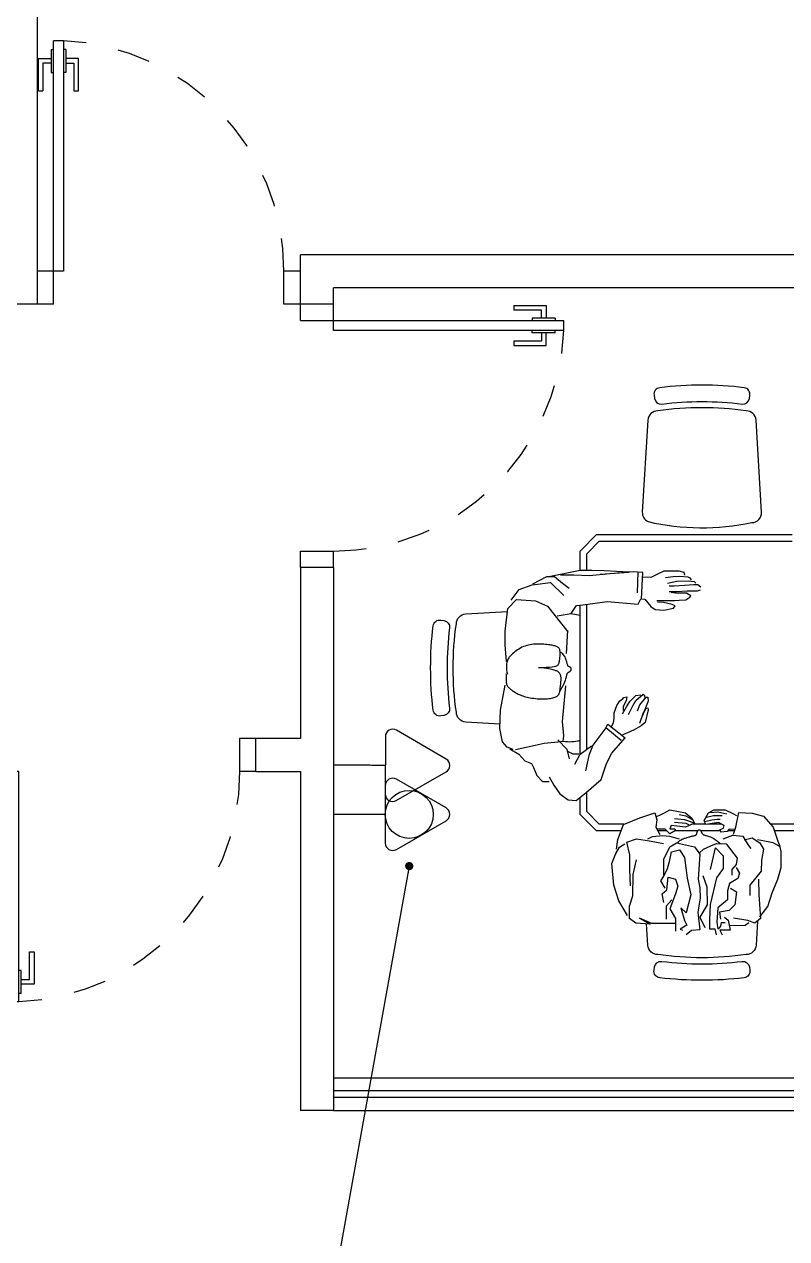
# Model space of a CAD drawing. Header units: millimetres. Extents: x 7034 to 7235, y -465 to -380.
# Drawn here: x 7111.44 to 7113.756, y -410.572 to -406.883 of the extents above; entities that cross this region are included whole.
import ezdxf

# ---------------------------------------------------------------- set-up
doc = ezdxf.new("R2010")
doc.units = ezdxf.units.MM
doc.header["$LTSCALE"] = 0.005
doc.linetypes.add('CONTINUO', pattern=[0])
doc.linetypes.add('DASHED', pattern=[19.05, 12.7, -6.35])
doc.layers.get('0').update_dxf_attribs({"linetype": 'CONTINUO'})
for name, color, linetype in [('- COTAS', 12, 'Continuous'), ('0-COTAS', 12, 'Continuous'), ('0-TOMADAS', 12, 'Continuous'), ('ARQ-PEITORIAL', 4, 'Continuous'), ('ARQ-TEXTO', 3, 'Continuous'), ('ARQ_ESQUADRIA', 5, 'Continuous'), ('ARQ_JANELAALTA', 150, 'DASHED'), ('ARQ_MOBILIARIO 1', 8, 'Continuous'), ('ARQ_MOBILIARIO 2', 252, 'Continuous'), ('JANELA', 10, 'Continuous')]:
    doc.layers.add(name, color=color, linetype=linetype)
doc.layers.add('0-LAYOUT', color=250, linetype='Continuous', lineweight=25)
doc.styles.add('50', font='ARIALN.TTF', dxfattribs={"height": 0.1})
doc.dimstyles.new('50', dxfattribs={"dimscale": 0, "dimtxt": 0.1, "dimasz": 0.025, "dimexe": 0.05, "dimexo": 0.05, "dimgap": 0.01, "dimtad": 1, "dimdec": 0, "dimlfac": 100, "dimzin": 0, "dimdsep": 46, "dimtxsty": '50', "dimblk": 'DOT', "dimcen": 0.02, "dimclrd": 1, "dimclre": 1, "dimclrt": 7, "dimadec": 0, "dimazin": 0, "dimtfac": 1, "dimtdec": 0, "dimtofl": 0, "dimtmove": 2, "dimatfit": 2, "dimldrblk": 'DOT', "dimfxl": 0.05, "dimtolj": 1, "dimtzin": 0, "dimlwd": -1, "dimarcsym": 0})

# ---------------------------------------------------------------- blocks, each defined once
blk = doc.blocks.new('TOMADA-H30')
blk.add_lwpolyline([(-0.1082, 0.1955), (0.1082, 0.1955, 0.57735), (0.1324, 0.2375), (0.0242, 0.4248, 0.57735), (-0.0242, 0.4248), (-0.1324, 0.2375, 0.57735)], format="xyb", close=True)
at = {"const_width": 0.005}
blk.add_lwpolyline([(0, 0.1955), (0, 0)], dxfattribs=at)
blk = doc.blocks.new('2541982')
at = {"layer": '0-TOMADAS', "xscale": 0.6451236243583418, "yscale": 0.6451236243583418, "zscale": 0.6451236243583418, "rotation": 270}
blk.add_blockref('TOMADA-H30', (3218.8519, 1440.9676), dxfattribs=at)
blk = doc.blocks.new('_DOT')
at = {"color": 0, "linetype": 'ByBlock'}
blk.add_line((-0.5, 0), (-1, 0), dxfattribs=at)
at = {"color": 0, "linetype": 'ByBlock', "const_width": 0.5}
blk.add_lwpolyline([(-0.25, 0, 1), (0.25, 0, 1)], format="xyb", close=True, dxfattribs=at)
blk = doc.blocks.new('DOT')
at = {"layer": 'ARQ-TEXTO', "color": 0, "linetype": 'ByBlock'}
blk.add_line((-0.5, 0), (-1, 0), dxfattribs=at)
at = {"layer": 'ARQ-TEXTO', "color": 0, "linetype": 'ByBlock', "const_width": 0.5}
blk.add_lwpolyline([(-0.25, 0, 1), (0.25, 0, 1)], format="xyb", close=True, dxfattribs=at)
blk = doc.blocks.new('A$C133811AD')
at = {"layer": 'ARQ_ESQUADRIA'}
for p, q in [((0.6943, 1.3747), (0.6943, 1.3047)), ((0.6943, 1.3747), (0.7013, 1.3747)), ((0.7313, 1.4007), (0.7013, 1.4007)), ((0.7013, 0.7007), (0.7013, 1.4007)), ((0.7313, 1.4007), (0.7313, 0.7007)), ((0.7383, 1.3747), (0.7313, 1.3747)), ((0.7383, 1.3747), (0.7383, 1.3047)), ((0.6553, 1.3467), (0.6943, 1.3467)), ((0.6553, 1.2487), (0.6553, 1.3467)), ((0.6943, 1.3327), (0.6693, 1.3327)), ((0.6693, 1.3327), (0.6693, 1.2627)), ((0.7773, 1.3467), (0.7383, 1.3467)), ((0.7383, 1.3327), (0.7633, 1.3327)), ((0.7633, 1.3327), (0.7633, 1.2627)), ((0.7773, 1.2487), (0.7773, 1.3467)), ((0.6943, 1.3047), (0.7013, 1.3047)), ((0.7383, 1.3047), (0.7313, 1.3047)), ((0.6693, 1.2627), (0.6693, 1.2627)), ((0.6693, 1.2627), (0.6693, 1.2487)), ((0.7633, 1.2627), (0.7633, 1.2487)), ((0.7633, 1.2627), (0.7633, 1.2627)), ((0.6553, 1.2487), (0.6693, 1.2487)), ((0.7633, 1.2487), (0.7773, 1.2487)), ((0.7013, 0.7007), (0.6513, 0.7007)), ((0.7013, 0.6007), (0.7013, 0.7007)), ((0.7313, 0.7007), (0.7013, 0.7007)), ((1.4013, 0.6007), (1.4013, 0.7007)), ((1.4513, 0.7007), (1.4013, 0.7007)), ((0.7013, 0.6007), (0.6513, 0.6007)), ((1.4513, 0.6007), (1.4013, 0.6007))]:
    blk.add_line(p, q, dxfattribs=at)
at = {"layer": 'ARQ_JANELAALTA'}
blk.add_arc((0.7007, 0.7007), 0.7007, 0, 87.4911, dxfattribs=at)

msp = doc.modelspace()

# ---------------------------------------------------------------- linework, layer by layer
at = {"layer": '0-LAYOUT', "linetype": 'ByBlock'}
for points in [[(7113.4987, -408.029, -0.030867), (7113.6206, -408.0366, 0.408428), (7113.6429, -408.0196), (7113.6443, -408.0097, 0.419966), (7113.627, -407.987, 0.030916), (7113.4987, -407.979, 0.030916), (7113.3703, -407.987, 0.419966), (7113.353, -408.0097), (7113.3544, -408.0196, 0.408428), (7113.3767, -408.0366, -0.030867)], [(7113.3644, -408.0573, 0.399285), (7113.3344, -408.0857), (7113.3175, -408.3651, 0.305593), (7113.3348, -408.3938, 0.109362), (7113.6498, -408.3966, 0.429301), (7113.6798, -408.3651), (7113.6629, -408.0857, 0.399285), (7113.6329, -408.0573, 0.071734)], [(7112.7245, -408.8385, 0.030867), (7112.732, -408.9605, -0.408428), (7112.715, -408.9827), (7112.7051, -408.9842, -0.419966), (7112.6824, -408.9668, -0.030916), (7112.6745, -408.8385, -0.030916), (7112.6824, -408.7102, -0.419966), (7112.7051, -408.6929), (7112.715, -408.6943, -0.408428), (7112.732, -408.7166, 0.030867)], [(7113.4987, -409.7374, 0.030867), (7113.6206, -409.7299, -0.408428), (7113.6429, -409.7469), (7113.6443, -409.7568, -0.419966), (7113.627, -409.7795, -0.030916), (7113.4987, -409.7874, -0.030916), (7113.3703, -409.7795, -0.419966), (7113.353, -409.7568), (7113.3544, -409.7469, -0.408428), (7113.3767, -409.7299, 0.030867)]]:
    msp.add_lwpolyline(points, format="xyb", close=True, dxfattribs=at)
for points in [[(7113.1287, -408.5428), (7113.1287, -408.4832), (7113.1787, -408.4332), (7113.773, -408.4332)], [(7113.1488, -408.5424), (7113.1487, -408.4915), (7113.1869, -408.4532), (7113.7726, -408.4532)], [(7113.1287, -409.0996), (7113.1287, -408.6477)], [(7113.1487, -409.0856), (7113.1487, -408.6451)], [(7113.253, -409.3332), (7113.1787, -409.3332), (7113.1287, -409.2832), (7113.1287, -409.2312)], [(7113.2618, -409.3132), (7113.1869, -409.3132), (7113.1487, -409.2749), (7113.1487, -409.2152)], [(7113.5101, -409.3132), (7113.4677, -409.3132)], [(7113.5583, -409.3132), (7113.5166, -409.3132)], [(7114.2622, -409.3132), (7113.7071, -409.3132)], [(7113.4861, -409.3332), (7113.4177, -409.3332)], [(7113.5548, -409.3332), (7113.4954, -409.3332)], [(7113.5979, -409.3332), (7113.5772, -409.3332)], [(7114.2461, -409.3332), (7113.7185, -409.3332)]]:
    msp.add_lwpolyline(points, dxfattribs=at)
for points in [[(7112.8851, -409.009), (7112.7812, -409.0027, -0.399285), (7112.7527, -408.9728, -0.071734), (7112.7527, -408.7043, -0.399285), (7112.7812, -408.6743), (7112.9079, -408.6666)], [(7113.6673, -409.6076), (7113.6629, -409.6807, -0.399285), (7113.6329, -409.7092, -0.071734), (7113.3644, -409.7092, -0.399285), (7113.3344, -409.6807), (7113.3305, -409.6157)]]:
    msp.add_lwpolyline(points, format="xyb", dxfattribs=at)
at = {"layer": '0-TOMADAS'}
msp.add_circle((7112.6095, -409.2832), 0.0729, dxfattribs=at)
at = {"layer": 'ARQ-PEITORIAL'}
for p, q in [((7111.479, -404.7832), (7111.479, -407.7332)), ((7117.109, -407.5832), (7112.279, -407.5832)), ((7112.279, -407.7332), (7112.279, -407.5832)), ((7116.149, -407.6832), (7112.379, -407.6832)), ((7112.379, -407.7332), (7112.379, -407.6832)), ((7111.479, -407.7332), (7111.379, -407.7332)), ((7112.379, -407.7332), (7112.279, -407.7332)), ((7112.279, -408.5332), (7112.279, -409.0532)), ((7112.379, -408.5332), (7112.279, -408.5332)), ((7112.379, -408.5332), (7112.379, -410.1832)), ((7112.279, -409.0532), (7112.144, -409.0532)), ((7112.144, -409.1532), (7112.279, -409.1532)), ((7112.279, -409.1532), (7112.279, -410.1832)), ((7112.379, -410.1832), (7112.279, -410.1832))]:
    msp.add_line(p, q, dxfattribs=at)
msp.add_lwpolyline([(7112.144, -409.1532), (7112.144, -409.0532)], dxfattribs=at)
at = {"layer": 'ARQ_ESQUADRIA'}
for p, q in [((7111.559, -406.9332), (7111.529, -406.9332)), ((7111.529, -407.6332), (7111.529, -406.9332)), ((7111.559, -406.9332), (7111.559, -407.6332)), ((7111.483, -406.9872), (7111.522, -406.9872)), ((7111.483, -407.0852), (7111.483, -406.9872)), ((7111.522, -406.9592), (7111.522, -407.0292)), ((7111.522, -406.9592), (7111.529, -406.9592)), ((7111.566, -406.9592), (7111.559, -406.9592)), ((7111.566, -406.9592), (7111.566, -407.0292)), ((7111.605, -406.9872), (7111.566, -406.9872)), ((7111.605, -407.0852), (7111.605, -406.9872)), ((7111.522, -407.0012), (7111.497, -407.0012)), ((7111.497, -407.0012), (7111.497, -407.0712)), ((7111.566, -407.0012), (7111.591, -407.0012)), ((7111.591, -407.0012), (7111.591, -407.0712)), ((7111.522, -407.0292), (7111.529, -407.0292)), ((7111.566, -407.0292), (7111.559, -407.0292)), ((7111.483, -407.0852), (7111.497, -407.0852)), ((7111.497, -407.0712), (7111.497, -407.0852)), ((7111.591, -407.0712), (7111.591, -407.0852)), ((7111.591, -407.0852), (7111.605, -407.0852)), ((7111.529, -407.6332), (7111.479, -407.6332)), ((7111.529, -407.7332), (7111.529, -407.6332)), ((7111.559, -407.6332), (7111.529, -407.6332)), ((7112.229, -407.7332), (7112.229, -407.6332)), ((7112.279, -407.6332), (7112.229, -407.6332)), ((7111.529, -407.7332), (7111.479, -407.7332)), ((7112.279, -407.7332), (7112.229, -407.7332)), ((7112.279, -407.7832), (7112.279, -407.7332)), ((7112.379, -407.7832), (7112.379, -407.7332)), ((7112.927, -407.7372), (7113.025, -407.7372)), ((7112.927, -407.7372), (7112.927, -407.7512)), ((7112.941, -407.7512), (7112.927, -407.7512)), ((7113.011, -407.7512), (7112.941, -407.7512)), ((7113.011, -407.7762), (7113.011, -407.7512)), ((7113.025, -407.7372), (7113.025, -407.7762)), ((7112.279, -407.7832), (7112.379, -407.7832)), ((7112.379, -407.7832), (7113.079, -407.7832)), ((7112.379, -407.8132), (7112.379, -407.7832)), ((7113.053, -407.7762), (7112.983, -407.7762)), ((7112.983, -407.7762), (7112.983, -407.7832)), ((7113.053, -407.7762), (7113.053, -407.7832)), ((7113.079, -407.8132), (7113.079, -407.7832)), ((7113.079, -407.8132), (7112.379, -407.8132)), ((7112.983, -407.8202), (7112.983, -407.8132)), ((7113.053, -407.8202), (7112.983, -407.8202)), ((7113.011, -407.8202), (7113.011, -407.8452)), ((7113.025, -407.8592), (7113.025, -407.8202)), ((7113.053, -407.8202), (7113.053, -407.8132)), ((7112.927, -407.8452), (7112.927, -407.8592)), ((7112.941, -407.8452), (7112.927, -407.8452)), ((7112.927, -407.8592), (7113.025, -407.8592)), ((7113.011, -407.8452), (7112.941, -407.8452)), ((7112.279, -408.4832), (7112.379, -408.4832)), ((7112.279, -408.5332), (7112.279, -408.4832)), ((7112.379, -408.5332), (7112.379, -408.4832)), ((7116.149, -410.1232), (7112.379, -410.1232)), ((7116.149, -410.1432), (7112.379, -410.1432))]:
    msp.add_line(p, q, dxfattribs=at)
at = {"layer": 'ARQ_JANELAALTA'}
for centre, start, end in [((7111.5283, -407.6332), 0, 87.4911), ((7112.379, -407.7825), 270, 357.4911)]:
    msp.add_arc(centre, 0.7007, start, end, dxfattribs=at)
at = {"layer": 'ARQ_MOBILIARIO 1', "linetype": 'Continuous'}
msp.add_lwpolyline([(7113.392, -409.3332), (7113.3649, -409.3332)], dxfattribs=at)
at = {"layer": 'ARQ_MOBILIARIO 2', "linetype": 'Continuous'}
for p, q in [((7112.9848, -408.5833), (7113.0278, -408.5608)), ((7113.0278, -408.5608), (7113.0503, -408.5608)), ((7113.1287, -408.5428), (7113.039, -408.5608)), ((7113.0503, -408.5608), (7113.0748, -408.5812)), ((7113.1099, -408.5566), (7113.0688, -408.5567)), ((7113.1569, -408.5587), (7113.1099, -408.5566)), ((7113.2185, -408.5524), (7113.1569, -408.5587)), ((7113.29, -408.5462), (7113.2185, -408.5524)), ((7113.3188, -408.5482), (7113.29, -408.5462)), ((7113.3026, -408.6097), (7113.3045, -408.5462)), ((7113.3149, -408.6279), (7113.3188, -408.5482)), ((7113.3194, -408.5614), (7113.3444, -408.5629)), ((7113.3444, -408.5629), (7113.3671, -408.5516)), ((7113.3671, -408.5516), (7113.3836, -408.5432)), ((7113.3836, -408.5432), (7113.4282, -408.5432)), ((7113.3874, -408.5636), (7113.4116, -408.5606)), ((7113.3943, -408.581), (7113.4222, -408.5749)), ((7113.4116, -408.5606), (7113.4305, -408.5598)), ((7113.4222, -408.5749), (7113.4569, -408.5742)), ((7113.4282, -408.5432), (7113.4433, -408.547)), ((7113.4305, -408.5598), (7113.4562, -408.5613)), ((7113.4433, -408.547), (7113.4456, -408.556)), ((7113.4562, -408.5613), (7113.4615, -408.5644)), ((7113.4569, -408.5742), (7113.4751, -408.5757)), ((7113.4615, -408.5644), (7113.466, -408.5711)), ((7113.4751, -408.5757), (7113.4803, -408.581)), ((7112.9192, -408.6328), (7112.9437, -408.5999)), ((7112.9437, -408.5999), (7112.9828, -408.5854)), ((7112.9828, -408.5854), (7113.0381, -408.5791)), ((7113.0381, -408.5791), (7113.0791, -408.6182)), ((7113.0748, -408.5812), (7113.0954, -408.5957)), ((7113.3988, -408.6059), (7113.4207, -408.6059)), ((7113.4139, -408.59), (7113.3995, -408.59)), ((7113.4184, -408.6112), (7113.4048, -408.609)), ((7113.4456, -408.5878), (7113.4139, -408.59)), ((7113.4366, -408.6112), (7113.4184, -408.6112)), ((7113.4207, -408.6059), (7113.4539, -408.6044)), ((7113.4517, -408.6112), (7113.4366, -408.6112)), ((7113.4744, -408.5855), (7113.4456, -408.5878)), ((7113.4646, -408.6194), (7113.4517, -408.6112)), ((7113.4539, -408.6044), (7113.4849, -408.6043)), ((7113.4864, -408.5862), (7113.4744, -408.5855)), ((7113.4849, -408.6043), (7113.494, -408.6014)), ((7113.4955, -408.593), (7113.4864, -408.5862)), ((7112.909, -408.6573), (7112.9355, -408.6307)), ((7112.9355, -408.6307), (7112.993, -408.6345)), ((7112.993, -408.6345), (7113.0298, -408.651)), ((7113.0298, -408.651), (7113.0914, -408.7287)), ((7113.1017, -408.6734), (7113.1179, -408.6489)), ((7113.1179, -408.6489), (7113.1364, -408.6468)), ((7113.1364, -408.6468), (7113.2103, -408.6364)), ((7113.2103, -408.6364), (7113.3046, -408.6446)), ((7113.3046, -408.6446), (7113.3126, -408.6284)), ((7113.3149, -408.6279), (7113.3255, -408.6294)), ((7113.3255, -408.6294), (7113.3437, -408.652)), ((7113.3618, -408.6339), (7113.3943, -408.6339)), ((7113.3814, -408.64), (7113.3633, -408.6385)), ((7113.4079, -408.646), (7113.3814, -408.64)), ((7113.3943, -408.6339), (7113.4154, -408.6331)), ((7113.417, -408.6497), (7113.4079, -408.646)), ((7113.4117, -408.6566), (7113.417, -408.6497)), ((7113.4154, -408.6331), (7113.429, -408.6323)), ((7113.429, -408.6323), (7113.4494, -408.6316)), ((7113.4494, -408.6316), (7113.4615, -408.6233)), ((7113.4615, -408.6233), (7113.4646, -408.6194)), ((7112.9008, -408.7268), (7112.909, -408.6573)), ((7113.0586, -408.6797), (7113.1017, -408.6734)), ((7113.1017, -408.6734), (7113.1287, -408.6779)), ((7113.3437, -408.652), (7113.3565, -408.6611)), ((7113.3565, -408.6611), (7113.383, -408.6626)), ((7113.383, -408.6626), (7113.4117, -408.6566)), ((7113.0875, -408.7944), (7113.0914, -408.7249)), ((7112.9008, -408.7679), (7112.9008, -408.7268)), ((7112.9051, -408.819), (7112.9008, -408.7679)), ((7112.9204, -408.7983), (7112.9178, -408.8009)), ((7112.9234, -408.7956), (7112.9204, -408.7983)), ((7112.9268, -408.7927), (7112.9234, -408.7956)), ((7112.9304, -408.7897), (7112.9268, -408.7927)), ((7112.9343, -408.7866), (7112.9304, -408.7897)), ((7112.9385, -408.7837), (7112.9343, -408.7866)), ((7112.9429, -408.7808), (7112.9385, -408.7837)), ((7112.9474, -408.7782), (7112.9429, -408.7808)), ((7112.952, -408.7757), (7112.9474, -408.7782)), ((7112.9567, -408.7736), (7112.952, -408.7757)), ((7112.9616, -408.7718), (7112.9567, -408.7736)), ((7112.9665, -408.7703), (7112.9616, -408.7718)), ((7112.9714, -408.769), (7112.9665, -408.7703)), ((7112.9765, -408.768), (7112.9714, -408.769)), ((7112.9816, -408.7672), (7112.9765, -408.768)), ((7112.9868, -408.7666), (7112.9816, -408.7672)), ((7112.992, -408.7662), (7112.9868, -408.7666)), ((7112.9974, -408.766), (7112.992, -408.7662)), ((7113.0027, -408.7659), (7112.9974, -408.766)), ((7113.008, -408.766), (7113.0027, -408.7659)), ((7113.0132, -408.7662), (7113.008, -408.766)), ((7113.0182, -408.7665), (7113.0132, -408.7662)), ((7113.0231, -408.7668), (7113.0182, -408.7665)), ((7113.0277, -408.7673), (7113.0231, -408.7668)), ((7113.0321, -408.7677), (7113.0277, -408.7673)), ((7113.0361, -408.7682), (7113.0321, -408.7677)), ((7113.0398, -408.7688), (7113.0361, -408.7682)), ((7113.0432, -408.7694), (7113.0398, -408.7688)), ((7113.0464, -408.77), (7113.0432, -408.7694)), ((7113.0492, -408.7707), (7113.0464, -408.77)), ((7113.0519, -408.7714), (7113.0492, -408.7707)), ((7113.0543, -408.7722), (7113.0519, -408.7714)), ((7113.0565, -408.773), (7113.0543, -408.7722)), ((7113.0586, -408.7739), (7113.0565, -408.773)), ((7113.0604, -408.775), (7113.0586, -408.7739)), ((7113.0621, -408.7761), (7113.0604, -408.775)), ((7113.0636, -408.7774), (7113.0621, -408.7761)), ((7113.0648, -408.779), (7113.0636, -408.7774)), ((7113.0659, -408.7807), (7113.0648, -408.779)), ((7113.0668, -408.7827), (7113.0659, -408.7807)), ((7113.0674, -408.7849), (7113.0668, -408.7827)), ((7113.0679, -408.7875), (7113.0674, -408.7849)), ((7113.0681, -408.7903), (7113.0679, -408.7875)), ((7113.068, -408.7997), (7113.0682, -408.7965)), ((7113.0682, -408.7933), (7113.0681, -408.7903)), ((7113.0682, -408.7965), (7113.0682, -408.7933)), ((7113.073, -408.7934), (7113.0697, -408.7909)), ((7113.0758, -408.7959), (7113.073, -408.7934)), ((7113.0782, -408.7985), (7113.0758, -408.7959)), ((7113.0801, -408.8011), (7113.0782, -408.7985)), ((7112.9048, -408.8303), (7112.9046, -408.8349)), ((7112.9046, -408.8349), (7112.9046, -408.8399)), ((7112.9053, -408.8261), (7112.9048, -408.8303)), ((7112.9061, -408.8222), (7112.9053, -408.8261)), ((7112.907, -408.8188), (7112.9061, -408.8222)), ((7112.908, -408.8157), (7112.907, -408.8188)), ((7112.9091, -408.8129), (7112.908, -408.8157)), ((7112.9104, -408.8104), (7112.9091, -408.8129)), ((7112.9118, -408.808), (7112.9104, -408.8104)), ((7112.9135, -408.8056), (7112.9118, -408.808)), ((7112.9155, -408.8033), (7112.9135, -408.8056)), ((7112.9178, -408.8009), (7112.9155, -408.8033)), ((7113.0253, -408.8363), (7113.0358, -408.8356)), ((7113.0358, -408.8356), (7113.044, -408.8348)), ((7113.044, -408.8348), (7113.0501, -408.8339)), ((7113.0501, -408.8339), (7113.0546, -408.8328)), ((7113.0546, -408.8328), (7113.0577, -408.8316)), ((7113.0577, -408.8316), (7113.0598, -408.8302)), ((7113.0598, -408.8302), (7113.0614, -408.8286)), ((7113.0614, -408.8286), (7113.0627, -408.8268)), ((7113.0627, -408.8268), (7113.0637, -408.8248)), ((7113.0637, -408.8248), (7113.0646, -408.8227)), ((7113.0646, -408.8227), (7113.0653, -408.8204)), ((7113.0653, -408.8204), (7113.0658, -408.8178)), ((7113.0658, -408.8178), (7113.0663, -408.8152)), ((7113.0663, -408.8152), (7113.0667, -408.8123)), ((7113.0667, -408.8123), (7113.0671, -408.8094)), ((7113.0671, -408.8094), (7113.0674, -408.8062)), ((7113.0674, -408.8062), (7113.0678, -408.803)), ((7113.0678, -408.803), (7113.068, -408.7997)), ((7113.0817, -408.8037), (7113.0801, -408.8011)), ((7113.0831, -408.8064), (7113.0817, -408.8037)), ((7113.0843, -408.809), (7113.0831, -408.8064)), ((7113.0853, -408.8117), (7113.0843, -408.809)), ((7113.0862, -408.8143), (7113.0853, -408.8117)), ((7113.087, -408.817), (7113.0862, -408.8143)), ((7113.0878, -408.8195), (7113.087, -408.817)), ((7113.0885, -408.8219), (7113.0878, -408.8195)), ((7113.0891, -408.8242), (7113.0885, -408.8219)), ((7113.0897, -408.8263), (7113.0891, -408.8242)), ((7113.0902, -408.8281), (7113.0897, -408.8263)), ((7113.0908, -408.8297), (7113.0902, -408.8281)), ((7113.0913, -408.831), (7113.0908, -408.8297)), ((7113.0917, -408.832), (7113.0913, -408.831)), ((7113.0922, -408.8328), (7113.0917, -408.832)), ((7113.0927, -408.8334), (7113.0922, -408.8328)), ((7113.0932, -408.8338), (7113.0927, -408.8334)), ((7113.0938, -408.8342), (7113.0932, -408.8338)), ((7113.0944, -408.8345), (7113.0938, -408.8342)), ((7113.0951, -408.8347), (7113.0944, -408.8345)), ((7113.0959, -408.835), (7113.0951, -408.8347)), ((7113.0967, -408.8354), (7113.0959, -408.835)), ((7113.0976, -408.8357), (7113.0967, -408.8354)), ((7113.0984, -408.8362), (7113.0976, -408.8357)), ((7112.9036, -408.856), (7112.9036, -408.8611)), ((7112.9036, -408.8611), (7112.9036, -408.8657)), ((7112.9036, -408.8657), (7112.9036, -408.8699)), ((7112.9036, -408.8699), (7112.9036, -408.8737)), ((7112.9046, -408.8399), (7112.9051, -408.8454)), ((7112.9051, -408.8454), (7112.9061, -408.8513)), ((7112.9061, -408.8513), (7112.9076, -408.8577)), ((7113.0114, -408.8383), (7113.0024, -408.8376)), ((7113.0193, -408.8391), (7113.0114, -408.8383)), ((7113.0119, -408.8369), (7113.0253, -408.8363)), ((7113.0263, -408.84), (7113.0193, -408.8391)), ((7113.0324, -408.841), (7113.0263, -408.84)), ((7113.0377, -408.842), (7113.0324, -408.841)), ((7113.0423, -408.843), (7113.0377, -408.842)), ((7113.0463, -408.8439), (7113.0423, -408.843)), ((7113.0497, -408.8449), (7113.0463, -408.8439)), ((7113.0526, -408.8458), (7113.0497, -408.8449)), ((7113.0552, -408.8467), (7113.0526, -408.8458)), ((7113.0573, -408.8475), (7113.0552, -408.8467)), ((7113.0592, -408.8483), (7113.0573, -408.8475)), ((7113.0607, -408.8492), (7113.0592, -408.8483)), ((7113.0621, -408.8501), (7113.0607, -408.8492)), ((7113.0633, -408.8511), (7113.0621, -408.8501)), ((7113.0643, -408.8521), (7113.0633, -408.8511)), ((7113.0653, -408.8533), (7113.0643, -408.8521)), ((7113.0663, -408.8545), (7113.0653, -408.8533)), ((7113.0671, -408.8559), (7113.0663, -408.8545)), ((7113.0679, -408.8573), (7113.0671, -408.8559)), ((7113.0686, -408.8588), (7113.0679, -408.8573)), ((7113.0692, -408.8604), (7113.0686, -408.8588)), ((7113.0697, -408.862), (7113.0692, -408.8604)), ((7113.0701, -408.8637), (7113.0697, -408.862)), ((7113.0704, -408.8655), (7113.0701, -408.8637)), ((7113.0706, -408.8673), (7113.0704, -408.8655)), ((7113.0707, -408.8693), (7113.0706, -408.8673)), ((7113.0706, -408.8736), (7113.0707, -408.8713)), ((7113.0707, -408.8713), (7113.0707, -408.8693)), ((7113.0842, -408.8756), (7113.0854, -408.8717)), ((7113.0854, -408.8717), (7113.0863, -408.8685)), ((7113.0863, -408.8685), (7113.0869, -408.8657)), ((7113.0869, -408.8657), (7113.0874, -408.8634)), ((7113.0874, -408.8634), (7113.0878, -408.8614)), ((7113.0878, -408.8614), (7113.0882, -408.8598)), ((7113.0882, -408.8598), (7113.0886, -408.8584)), ((7113.0886, -408.8584), (7113.0889, -408.8572)), ((7113.0889, -408.8572), (7113.0893, -408.8563)), ((7113.0893, -408.8563), (7113.0896, -408.8554)), ((7113.0896, -408.8554), (7113.09, -408.8547)), ((7113.09, -408.8547), (7113.0905, -408.854)), ((7113.0905, -408.854), (7113.0909, -408.8534)), ((7113.0909, -408.8534), (7113.0914, -408.8529)), ((7113.0914, -408.8529), (7113.092, -408.8523)), ((7113.092, -408.8523), (7113.0926, -408.8518)), ((7113.0926, -408.8518), (7113.0933, -408.8514)), ((7113.0933, -408.8514), (7113.0939, -408.851)), ((7113.0939, -408.851), (7113.0947, -408.8506)), ((7113.0947, -408.8506), (7113.0954, -408.8502)), ((7113.0954, -408.8502), (7113.0962, -408.8498)), ((7113.0962, -408.8498), (7113.0969, -408.8494)), ((7113.0969, -408.8494), (7113.0977, -408.849)), ((7113.0977, -408.849), (7113.0984, -408.8485)), ((7113.0992, -408.8367), (7113.0984, -408.8362)), ((7113.0984, -408.8485), (7113.0991, -408.848)), ((7113.0991, -408.848), (7113.0998, -408.8473)), ((7113.1, -408.8373), (7113.0992, -408.8367)), ((7113.0998, -408.8473), (7113.1004, -408.8466)), ((7113.1006, -408.838), (7113.1, -408.8373)), ((7113.1004, -408.8466), (7113.1008, -408.8457)), ((7113.1011, -408.8388), (7113.1006, -408.838)), ((7113.1008, -408.8457), (7113.1012, -408.8448)), ((7113.1015, -408.8397), (7113.1011, -408.8388)), ((7113.1012, -408.8448), (7113.1015, -408.8438)), ((7113.1017, -408.8406), (7113.1015, -408.8397)), ((7113.1015, -408.8438), (7113.1017, -408.8427)), ((7113.1018, -408.8417), (7113.1017, -408.8406)), ((7113.1017, -408.8427), (7113.1018, -408.8417)), ((7112.8866, -408.9666), (7112.9009, -408.8909)), ((7112.9036, -408.8737), (7112.9037, -408.8772)), ((7112.9037, -408.8772), (7112.9038, -408.8803)), ((7112.9038, -408.8803), (7112.9041, -408.8831)), ((7112.9041, -408.8831), (7112.9045, -408.8856)), ((7112.9045, -408.8856), (7112.9051, -408.8878)), ((7112.9051, -408.8878), (7112.9058, -408.8899)), ((7112.9058, -408.8899), (7112.9066, -408.8917)), ((7112.9066, -408.8917), (7112.9076, -408.8933)), ((7112.9076, -408.8933), (7112.9087, -408.8949)), ((7112.9087, -408.8949), (7112.91, -408.8963)), ((7112.91, -408.8963), (7112.9114, -408.8977)), ((7112.9114, -408.8977), (7112.9129, -408.8992)), ((7112.9129, -408.8992), (7112.9146, -408.9006)), ((7112.9146, -408.9006), (7112.9163, -408.9021)), ((7112.9163, -408.9021), (7112.9182, -408.9036)), ((7112.9182, -408.9036), (7112.9202, -408.9051)), ((7112.9202, -408.9051), (7112.9223, -408.9066)), ((7112.9223, -408.9066), (7112.9245, -408.9082)), ((7112.9245, -408.9082), (7112.9268, -408.9097)), ((7113.0665, -408.9107), (7113.067, -408.908)), ((7113.067, -408.908), (7113.0675, -408.905)), ((7113.0675, -408.905), (7113.068, -408.9018)), ((7113.068, -408.9018), (7113.0684, -408.8984)), ((7113.068, -408.9074), (7113.0731, -408.899)), ((7113.0684, -408.8984), (7113.0688, -408.8949)), ((7113.0688, -408.8949), (7113.0692, -408.8914)), ((7113.0692, -408.8914), (7113.0695, -408.8879)), ((7113.0695, -408.8879), (7113.0698, -408.8846)), ((7113.0698, -408.8846), (7113.0701, -408.8815)), ((7113.0701, -408.8815), (7113.0703, -408.8786)), ((7113.0703, -408.8786), (7113.0705, -408.876)), ((7113.0705, -408.876), (7113.0706, -408.8736)), ((7113.0731, -408.899), (7113.0771, -408.8917)), ((7113.0751, -409.0013), (7113.0853, -408.8928)), ((7113.0771, -408.8917), (7113.0802, -408.8855)), ((7113.0802, -408.8855), (7113.0825, -408.8801)), ((7113.0825, -408.8801), (7113.0842, -408.8756)), ((7112.9268, -408.9097), (7112.9292, -408.9113)), ((7112.9292, -408.9113), (7112.9318, -408.9129)), ((7112.9318, -408.9129), (7112.9344, -408.9145)), ((7112.9344, -408.9145), (7112.9372, -408.916)), ((7112.9372, -408.916), (7112.9402, -408.9176)), ((7112.9402, -408.9176), (7112.9433, -408.9191)), ((7112.9433, -408.9191), (7112.9467, -408.9205)), ((7112.9467, -408.9205), (7112.9503, -408.922)), ((7112.9503, -408.922), (7112.9542, -408.9233)), ((7112.9542, -408.9233), (7112.9583, -408.9246)), ((7112.9583, -408.9246), (7112.9627, -408.9259)), ((7112.9627, -408.9259), (7112.9673, -408.927)), ((7112.9673, -408.927), (7112.9722, -408.9281)), ((7112.9722, -408.9281), (7112.9772, -408.929)), ((7112.9772, -408.929), (7112.9823, -408.9299)), ((7112.9823, -408.9299), (7112.9875, -408.9306)), ((7112.9875, -408.9306), (7112.9929, -408.9312)), ((7112.9929, -408.9312), (7112.9983, -408.9317)), ((7112.9983, -408.9317), (7113.0037, -408.932)), ((7113.0037, -408.932), (7113.0091, -408.9322)), ((7113.0091, -408.9322), (7113.0144, -408.9323)), ((7113.0144, -408.9323), (7113.0196, -408.9322)), ((7113.0196, -408.9322), (7113.0246, -408.932)), ((7113.0246, -408.932), (7113.0294, -408.9317)), ((7113.0294, -408.9317), (7113.034, -408.9313)), ((7113.034, -408.9313), (7113.0382, -408.9307)), ((7113.0382, -408.9307), (7113.0421, -408.93)), ((7113.0421, -408.93), (7113.0458, -408.9292)), ((7113.0458, -408.9292), (7113.0491, -408.9283)), ((7113.0491, -408.9283), (7113.0521, -408.9273)), ((7113.0521, -408.9273), (7113.0547, -408.9262)), ((7113.0547, -408.9262), (7113.0571, -408.925)), ((7113.0571, -408.925), (7113.0591, -408.9237)), ((7113.0591, -408.9237), (7113.0608, -408.9223)), ((7113.0608, -408.9223), (7113.0623, -408.9208)), ((7113.0623, -408.9208), (7113.0635, -408.9192)), ((7113.0635, -408.9192), (7113.0645, -408.9174)), ((7113.0645, -408.9174), (7113.0653, -408.9154)), ((7113.0653, -408.9154), (7113.0659, -408.9132)), ((7113.0659, -408.9132), (7113.0665, -408.9107)), ((7113.2398, -408.952), (7113.2487, -408.9387)), ((7113.2487, -408.9387), (7113.2576, -408.9328)), ((7113.2576, -408.9328), (7113.2613, -408.9284)), ((7113.2687, -408.938), (7113.2598, -408.955)), ((7113.2613, -408.9284), (7113.2702, -408.9261)), ((7113.2702, -408.9261), (7113.2687, -408.938)), ((7113.2695, -408.9565), (7113.2798, -408.9402)), ((7113.2798, -408.9402), (7113.2976, -408.9216)), ((7113.2894, -408.9513), (7113.2976, -408.9373)), ((7113.2976, -408.9373), (7113.3205, -408.9179)), ((7113.2976, -408.9216), (7113.3132, -408.9202)), ((7113.3102, -408.9505), (7113.3294, -408.9275)), ((7113.3354, -408.9394), (7113.3176, -408.9824)), ((7113.3205, -408.9179), (7113.3242, -408.9216)), ((7113.3242, -408.9216), (7113.325, -408.9313)), ((7113.3294, -408.9275), (7113.3338, -408.9275)), ((7113.3338, -408.9275), (7113.3354, -408.9394)), ((7112.8847, -409.0222), (7112.8866, -408.9666)), ((7113.2317, -408.9743), (7113.2398, -408.952)), ((7113.2317, -408.9906), (7113.2317, -408.9743)), ((7113.2576, -408.978), (7113.2695, -408.9565)), ((7113.2598, -408.955), (7113.2591, -408.9676)), ((7113.2754, -408.9795), (7113.2894, -408.9513)), ((7113.3028, -408.9683), (7113.3102, -408.9505)), ((7113.3095, -409.0061), (7113.3205, -408.9772)), ((7113.3205, -408.9772), (7113.3294, -408.9617)), ((7113.3354, -408.9654), (7113.3265, -409.0039)), ((7113.3294, -408.9617), (7113.3346, -408.9594)), ((7113.3346, -408.9594), (7113.3354, -408.9654)), ((7113.0794, -409.0445), (7113.0751, -409.0013)), ((7113.2067, -409.0201), (7113.1675, -409.0731)), ((7113.2065, -409.0199), (7113.2125, -409.0095)), ((7113.2536, -409.0586), (7113.2065, -409.0199)), ((7113.2125, -409.0095), (7113.2658, -409.0506)), ((7113.2236, -409.0158), (7113.2302, -409.0047)), ((7113.2302, -409.0047), (7113.2317, -408.9906)), ((7113.3139, -409.0142), (7113.2925, -409.0268)), ((7113.3265, -409.0039), (7113.3139, -409.0142)), ((7112.8927, -409.0629), (7112.8847, -409.0222)), ((7113.0609, -409.0566), (7113.0877, -409.0856)), ((7113.0774, -409.0608), (7113.0794, -409.0445)), ((7113.2248, -409.0976), (7113.2658, -409.0506)), ((7113.2702, -409.0365), (7113.2577, -409.0417)), ((7113.2925, -409.0268), (7113.2702, -409.0365)), ((7112.9072, -409.0795), (7112.8927, -409.0629)), ((7112.9255, -409.0857), (7112.9072, -409.0795)), ((7112.9155, -409.0837), (7112.942, -409.0999)), ((7112.9318, -409.0857), (7112.9645, -409.0795)), ((7112.9645, -409.0795), (7113.0198, -409.067)), ((7113.0198, -409.067), (7113.0609, -409.0628)), ((7113.0609, -409.0628), (7113.0774, -409.0608)), ((7113.0877, -409.0856), (7113.0957, -409.1143)), ((7113.1079, -409.0998), (7113.0897, -409.0915)), ((7113.1285, -409.0998), (7113.1635, -409.0752)), ((7113.1675, -409.0731), (7113.1552, -409.1039)), ((7112.942, -409.0999), (7112.9606, -409.1203)), ((7112.9606, -409.1203), (7112.9811, -409.1285)), ((7112.9811, -409.1285), (7112.9871, -409.141)), ((7113.1245, -409.0998), (7113.1079, -409.0998)), ((7113.1122, -409.1305), (7113.1285, -409.0998)), ((7113.1552, -409.1039), (7113.145, -409.1509)), ((7113.1921, -409.1775), (7113.2086, -409.1284)), ((7113.2086, -409.1284), (7113.2248, -409.0976)), ((7112.9871, -409.141), (7112.9974, -409.1655)), ((7112.9974, -409.1655), (7113.0139, -409.1838)), ((7113.0139, -409.1838), (7113.0344, -409.1838)), ((7113.0344, -409.1696), (7113.0487, -409.1941)), ((7113.0487, -409.1941), (7113.0672, -409.2207)), ((7113.147, -409.2165), (7113.1921, -409.1775)), ((7113.0672, -409.2207), (7113.0918, -409.239)), ((7113.0918, -409.239), (7113.1163, -409.2411)), ((7113.1163, -409.2411), (7113.147, -409.2165)), ((7113.3848, -409.2788), (7113.4013, -409.2696)), ((7113.4013, -409.2696), (7113.449, -409.2789)), ((7113.5187, -409.279), (7113.5352, -409.2697)), ((7113.5229, -409.2776), (7113.5473, -409.2756)), ((7113.5352, -409.2697), (7113.5692, -409.2697)), ((7113.5473, -409.2756), (7113.5743, -409.2812)), ((7113.5692, -409.2697), (7113.5921, -409.2803)), ((7113.6012, -409.3222), (7113.6104, -409.2777)), ((7113.6104, -409.2777), (7113.6508, -409.2791)), ((7113.2434, -409.3598), (7113.26, -409.314)), ((7113.26, -409.314), (7113.3095, -409.2941)), ((7113.3095, -409.2941), (7113.3554, -409.2788)), ((7113.3554, -409.2788), (7113.3618, -409.3001)), ((7113.3618, -409.3001), (7113.359, -409.322)), ((7113.36, -409.2895), (7113.371, -409.2861)), ((7113.371, -409.2861), (7113.3848, -409.2788)), ((7113.415, -409.2957), (7113.4461, -409.2983)), ((7113.415, -409.3065), (7113.4492, -409.3097)), ((7113.429, -409.2837), (7113.4492, -409.2879)), ((7113.4461, -409.2983), (7113.4751, -409.3087)), ((7113.4756, -409.3095), (7113.4489, -409.3221)), ((7113.449, -409.2789), (7113.4691, -409.2955)), ((7113.4492, -409.2879), (7113.471, -409.2993)), ((7113.4492, -409.3097), (7113.4601, -409.3149)), ((7113.4691, -409.2955), (7113.4756, -409.3095)), ((7113.5058, -409.3022), (7113.5187, -409.279)), ((7113.5104, -409.3142), (7113.5058, -409.3022)), ((7113.5078, -409.3051), (7113.5286, -409.2999)), ((7113.549, -409.3082), (7113.5104, -409.3142)), ((7113.5125, -409.2916), (7113.5332, -409.2869)), ((7113.5286, -409.2999), (7113.5447, -409.2973)), ((7113.5332, -409.2869), (7113.5597, -409.2869)), ((7113.5447, -409.2973), (7113.554, -409.2973)), ((7113.5664, -409.3175), (7113.549, -409.3082)), ((7113.5921, -409.2803), (7113.604, -409.2863)), ((7113.6508, -409.2791), (7113.6857, -409.2884)), ((7113.6857, -409.2884), (7113.715, -409.3223)), ((7113.3342, -409.3572), (7113.348, -409.3506)), ((7113.348, -409.3506), (7113.3801, -409.3479)), ((7113.359, -409.322), (7113.3709, -409.3446)), ((7113.3865, -409.328), (7113.3636, -409.328)), ((7113.3801, -409.3479), (7113.4003, -409.3493)), ((7113.4012, -409.342), (7113.3865, -409.328)), ((7113.4003, -409.3493), (7113.4296, -409.3573)), ((7113.4049, -409.3174), (7113.4012, -409.3267)), ((7113.4012, -409.3267), (7113.4159, -409.3267)), ((7113.4187, -409.3327), (7113.4012, -409.342)), ((7113.4489, -409.3221), (7113.4049, -409.3174)), ((7113.4159, -409.3267), (7113.4187, -409.3327)), ((7113.4568, -409.3526), (7113.4594, -409.3518)), ((7113.4594, -409.3518), (7113.4619, -409.3511)), ((7113.4619, -409.3511), (7113.4642, -409.3505)), ((7113.4642, -409.3505), (7113.4664, -409.3498)), ((7113.4664, -409.3498), (7113.4685, -409.3493)), ((7113.4685, -409.3493), (7113.4705, -409.3488)), ((7113.4705, -409.3488), (7113.4723, -409.3484)), ((7113.4723, -409.3484), (7113.474, -409.348)), ((7113.474, -409.348), (7113.4755, -409.3476)), ((7113.4755, -409.3476), (7113.477, -409.3473)), ((7113.477, -409.3473), (7113.4782, -409.3469)), ((7113.4782, -409.3469), (7113.4793, -409.3465)), ((7113.4793, -409.3465), (7113.4803, -409.346)), ((7113.4803, -409.346), (7113.481, -409.3454)), ((7113.481, -409.3454), (7113.4816, -409.3446)), ((7113.4816, -409.3446), (7113.4821, -409.3438)), ((7113.4821, -409.3438), (7113.4825, -409.3429)), ((7113.4825, -409.3429), (7113.4828, -409.3419)), ((7113.4828, -409.3419), (7113.483, -409.3408)), ((7113.483, -409.3408), (7113.4833, -409.3397)), ((7113.4833, -409.3397), (7113.4836, -409.3386)), ((7113.4836, -409.3386), (7113.4839, -409.3374)), ((7113.4839, -409.3374), (7113.4844, -409.3362)), ((7113.4844, -409.3362), (7113.4849, -409.3351)), ((7113.4849, -409.3351), (7113.4856, -409.334)), ((7113.4856, -409.334), (7113.4862, -409.333)), ((7113.4862, -409.333), (7113.487, -409.3322)), ((7113.487, -409.3322), (7113.4878, -409.3314)), ((7113.4878, -409.3314), (7113.4886, -409.3308)), ((7113.4886, -409.3308), (7113.4895, -409.3304)), ((7113.4895, -409.3304), (7113.4903, -409.3302)), ((7113.4903, -409.3302), (7113.4912, -409.3303)), ((7113.4912, -409.3303), (7113.492, -409.3305)), ((7113.492, -409.3305), (7113.4929, -409.3308)), ((7113.4929, -409.3308), (7113.4937, -409.3314)), ((7113.4937, -409.3314), (7113.4944, -409.3321)), ((7113.4944, -409.3321), (7113.4951, -409.3328)), ((7113.4951, -409.3328), (7113.4957, -409.3338)), ((7113.4957, -409.3338), (7113.4963, -409.3348)), ((7113.4963, -409.3348), (7113.4967, -409.3358)), ((7113.4967, -409.3358), (7113.4972, -409.3369)), ((7113.4972, -409.3369), (7113.4976, -409.3381)), ((7113.4976, -409.3381), (7113.4981, -409.3392)), ((7113.4981, -409.3392), (7113.4987, -409.3403)), ((7113.4987, -409.3403), (7113.4994, -409.3414)), ((7113.4994, -409.3414), (7113.5001, -409.3424)), ((7113.5001, -409.3424), (7113.5011, -409.3433)), ((7113.5011, -409.3433), (7113.5022, -409.3441)), ((7113.5022, -409.3441), (7113.5035, -409.3449)), ((7113.5035, -409.3449), (7113.5051, -409.3456)), ((7113.5051, -409.3456), (7113.5069, -409.3463)), ((7113.5069, -409.3463), (7113.509, -409.347)), ((7113.509, -409.347), (7113.5114, -409.3477)), ((7113.5114, -409.3477), (7113.5141, -409.3484)), ((7113.5141, -409.3484), (7113.5172, -409.3492)), ((7113.5172, -409.3492), (7113.5207, -409.3502)), ((7113.5207, -409.3502), (7113.5247, -409.3516)), ((7113.5247, -409.3516), (7113.5291, -409.3536)), ((7113.5535, -409.3295), (7113.5645, -409.3248)), ((7113.5563, -409.3375), (7113.5535, -409.3295)), ((7113.5755, -409.3355), (7113.5563, -409.3375)), ((7113.5627, -409.3574), (7113.592, -409.3468)), ((7113.5645, -409.3248), (7113.5664, -409.3175)), ((7113.581, -409.3282), (7113.5755, -409.3355)), ((7113.5966, -409.3295), (7113.581, -409.3282)), ((7113.592, -409.3468), (7113.6223, -409.3495)), ((7113.5948, -409.3435), (7113.6012, -409.3222)), ((7113.6223, -409.3495), (7113.6333, -409.3668)), ((7113.715, -409.3223), (7113.7287, -409.3649)), ((7113.2369, -409.4016), (7113.248, -409.383)), ((7113.2388, -409.389), (7113.2434, -409.3598)), ((7113.248, -409.383), (7113.2645, -409.3724)), ((7113.2709, -409.3678), (7113.3003, -409.3572)), ((7113.2791, -409.4063), (7113.2709, -409.3678)), ((7113.3003, -409.3572), (7113.3388, -409.3632)), ((7113.3388, -409.3632), (7113.3819, -409.3712)), ((7113.3828, -409.4197), (7113.4012, -409.3818)), ((7113.4012, -409.3818), (7113.4214, -409.3692)), ((7113.4214, -409.3692), (7113.4764, -409.3819)), ((7113.425, -409.3692), (7113.4285, -409.3656)), ((7113.4285, -409.3656), (7113.4319, -409.3627)), ((7113.4319, -409.3627), (7113.4353, -409.3604)), ((7113.4353, -409.3604), (7113.4386, -409.3585)), ((7113.4386, -409.3585), (7113.4419, -409.3571)), ((7113.4419, -409.3571), (7113.4451, -409.3559)), ((7113.4451, -409.3559), (7113.4482, -409.355)), ((7113.4482, -409.355), (7113.4512, -409.3541)), ((7113.4512, -409.3541), (7113.4541, -409.3534)), ((7113.4541, -409.3534), (7113.4568, -409.3526)), ((7113.4764, -409.3819), (7113.492, -409.4045)), ((7113.503, -409.3892), (7113.526, -409.3786)), ((7113.5241, -409.4511), (7113.5397, -409.3846)), ((7113.526, -409.3786), (7113.5425, -409.3713)), ((7113.5291, -409.3536), (7113.5342, -409.3564)), ((7113.5342, -409.3564), (7113.5399, -409.3602)), ((7113.5397, -409.3846), (7113.5626, -409.4092)), ((7113.5399, -409.3602), (7113.5463, -409.3651)), ((7113.5425, -409.3713), (7113.5718, -409.3727)), ((7113.5463, -409.3651), (7113.5535, -409.3713)), ((7113.5718, -409.3727), (7113.6057, -409.4159)), ((7113.6269, -409.3601), (7113.6507, -409.3542)), ((7113.6333, -409.3668), (7113.6397, -409.3774)), ((7113.6397, -409.3774), (7113.647, -409.3867)), ((7113.6507, -409.3542), (7113.6746, -409.3695)), ((7113.6783, -409.3622), (7113.6673, -409.3601)), ((7113.6746, -409.3695), (7113.6856, -409.3894)), ((7113.715, -409.3695), (7113.6783, -409.3622)), ((7113.736, -409.3821), (7113.715, -409.3695)), ((7113.7287, -409.3649), (7113.7351, -409.3801)), ((7113.7397, -409.3961), (7113.736, -409.3821)), ((7113.225, -409.4322), (7113.2369, -409.4016)), ((7113.2791, -409.4508), (7113.2791, -409.4063)), ((7113.2892, -409.4661), (7113.3002, -409.4216)), ((7113.3828, -409.4675), (7113.3828, -409.4197)), ((7113.4002, -409.4264), (7113.4058, -409.3971)), ((7113.4058, -409.3971), (7113.4305, -409.3912)), ((7113.4305, -409.3912), (7113.4461, -409.4138)), ((7113.4461, -409.4138), (7113.4534, -409.4769)), ((7113.492, -409.4045), (7113.4873, -409.4803)), ((7113.4911, -409.3999), (7113.503, -409.3892)), ((7113.5626, -409.4092), (7113.5626, -409.4478)), ((7113.6057, -409.4159), (7113.603, -409.4358)), ((7113.6791, -409.4233), (7113.6782, -409.4558)), ((7113.6856, -409.3894), (7113.6791, -409.4233)), ((7113.7397, -409.4446), (7113.7397, -409.3961)), ((7113.2314, -409.498), (7113.225, -409.4322)), ((7113.2818, -409.5), (7113.2791, -409.4508)), ((7113.3828, -409.4709), (7113.3938, -409.4476)), ((7113.3938, -409.4476), (7113.4002, -409.4264)), ((7113.5626, -409.4478), (7113.5424, -409.4757)), ((7113.603, -409.4358), (7113.5892, -409.4511)), ((7113.5892, -409.4511), (7113.5892, -409.4677)), ((7113.603, -409.4445), (7113.613, -409.4618)), ((7113.613, -409.4618), (7113.6075, -409.4784)), ((7113.6782, -409.4558), (7113.6442, -409.4983)), ((7113.7286, -409.4805), (7113.7397, -409.4446)), ((7113.246, -409.5458), (7113.2314, -409.498)), ((7113.2891, -409.5306), (7113.2892, -409.4661)), ((7113.3736, -409.4848), (7113.3828, -409.4709)), ((7113.3864, -409.5074), (7113.3736, -409.4848)), ((7113.3919, -409.5121), (7113.3965, -409.4735)), ((7113.3965, -409.4735), (7113.4185, -409.4802)), ((7113.4185, -409.4802), (7113.4258, -409.5015)), ((7113.4534, -409.4769), (7113.4644, -409.5274)), ((7113.4873, -409.4803), (7113.4919, -409.5062)), ((7113.5011, -409.469), (7113.5139, -409.5029)), ((7113.5424, -409.4757), (7113.524, -409.5567)), ((7113.5827, -409.4936), (7113.5763, -409.5156)), ((7113.6075, -409.4784), (7113.5827, -409.4936)), ((7113.6442, -409.4983), (7113.6442, -409.5296)), ((7113.6699, -409.4804), (7113.6717, -409.5263)), ((7113.7121, -409.5216), (7113.7286, -409.4805)), ((7113.279, -409.5625), (7113.2891, -409.5306)), ((7113.3781, -409.5247), (7113.3919, -409.5121)), ((7113.3827, -409.5506), (7113.3781, -409.5247)), ((7113.4185, -409.5247), (7113.401, -409.5706)), ((7113.4258, -409.5015), (7113.4185, -409.5247)), ((7113.4644, -409.5274), (7113.4505, -409.5826)), ((7113.4919, -409.5062), (7113.4937, -409.5381)), ((7113.5139, -409.5029), (7113.5148, -409.558)), ((7113.5763, -409.5156), (7113.5763, -409.5428)), ((7113.5855, -409.5076), (7113.6038, -409.5182)), ((7113.6038, -409.5182), (7113.5983, -409.5581)), ((7113.6717, -409.5263), (7113.6744, -409.5708)), ((7113.6992, -409.5628), (7113.7121, -409.5216)), ((7113.2726, -409.5904), (7113.246, -409.5458)), ((7113.279, -409.5997), (7113.279, -409.5625)), ((7113.3909, -409.5612), (7113.4075, -409.5426)), ((7113.3909, -409.6011), (7113.3909, -409.5612)), ((7113.401, -409.5706), (7113.4184, -409.5998)), ((7113.434, -409.5673), (7113.4459, -409.6058)), ((7113.4505, -409.5826), (7113.434, -409.5673)), ((7113.4937, -409.5381), (7113.4863, -409.5799)), ((7113.5148, -409.558), (7113.4918, -409.5952)), ((7113.524, -409.5567), (7113.5212, -409.6025)), ((7113.5469, -409.5674), (7113.5441, -409.6105)), ((7113.5763, -409.5428), (7113.5469, -409.5674)), ((7113.5983, -409.5581), (7113.5808, -409.5754)), ((7113.6744, -409.594), (7113.6992, -409.5628)), ((7113.6744, -409.5708), (7113.6762, -409.6)), ((7113.2973, -409.6137), (7113.279, -409.5997)), ((7113.3093, -409.5984), (7113.3413, -409.6163)), ((7113.3459, -409.615), (7113.3093, -409.5984)), ((7113.4184, -409.5998), (7113.4184, -409.6383)), ((7113.4459, -409.6058), (7113.4524, -409.6198)), ((7113.4863, -409.5799), (7113.4918, -409.6338)), ((7113.4918, -409.5952), (7113.5074, -409.6271)), ((7113.5212, -409.6025), (7113.5212, -409.6305)), ((7113.5441, -409.6105), (7113.5468, -409.6305)), ((7113.5808, -409.5754), (7113.5515, -409.58)), ((7113.5515, -409.58), (7113.5551, -409.6012)), ((7113.5671, -409.5953), (7113.5781, -409.6046)), ((7113.5781, -409.6046), (7113.5844, -409.6352)), ((7113.6377, -409.606), (7113.5946, -409.5986)), ((7113.6597, -409.614), (7113.6377, -409.606)), ((7113.6762, -409.6), (7113.6597, -409.614)), ((7113.3413, -409.6163), (7113.2973, -409.6137)), ((7113.4184, -409.6151), (7113.3459, -409.615)), ((7113.4524, -409.6198), (7113.4322, -409.6317)), ((7113.4322, -409.6317), (7113.4395, -409.635)), ((7113.467, -409.6364), (7113.4505, -409.649)), ((7113.4918, -409.6338), (7113.467, -409.6364)), ((7113.5212, -409.6305), (7113.5377, -409.6305)), ((7113.5377, -409.6305), (7113.5413, -409.6491)), ((7113.5468, -409.6305), (7113.5533, -409.6272)), ((7113.5533, -409.6272), (7113.556, -409.6232)), ((7113.5533, -409.6351), (7113.5597, -409.6491)), ((7113.5844, -409.6352), (7113.5533, -409.6351)), ((7113.556, -409.6232), (7113.5579, -409.6119)), ((7113.5579, -409.6119), (7113.5689, -409.6119)), ((7113.5815, -409.6212), (7113.6303, -409.6199)), ((7113.6303, -409.6199), (7113.6413, -409.612))]:
    msp.add_line(p, q, dxfattribs=at)
msp.add_lwpolyline([(7113.2011, -408.5542), (7113.1892, -408.5533), (7113.2777, -408.5478), (7113.2777, -408.5478), (7113.2391, -408.5455), (7113.2011, -408.5438), (7113.1642, -408.5426), (7113.1287, -408.5422)], dxfattribs=at)
msp.add_arc((7113.0966, -408.9577), 0.1048, 259.4107, 287.7809, dxfattribs=at)
at = {"layer": 'JANELA'}
for p, q in [((7112.379, -410.0832), (7116.149, -410.0832)), ((7112.379, -410.1832), (7116.699, -410.1832))]:
    msp.add_line(p, q, dxfattribs=at)

# ---------------------------------------------------------------- block references
at = {"layer": '- COTAS', "xscale": -1, "rotation": 180}
msp.add_blockref('A$C133811AD', (7110.6926, -408.4525), dxfattribs=at)
at = {"xscale": 1.249890158726032, "yscale": 1.249890158726032, "zscale": 1.249890158726032}
for p, rotation in [((3080.0844, -2189.7552), 359.7093907755802), ((3089.1677, -2210.3344), 359.9999999998652)]:
    msp.add_blockref('2541982', p, dxfattribs=dict(at, rotation=rotation))

# ---------------------------------------------------------------- leaders
at = {"layer": '0-COTAS'}
msp.add_leader([(7112.6095, -409.4403), (7111.8837, -413.4621), (7111.8838, -413.4621)], dimstyle='50', override={"dimscale": 1, "dimtad": 0, "dimldrblk": 'DOT'}, dxfattribs=at)

doc.saveas('drawing.dxf')
